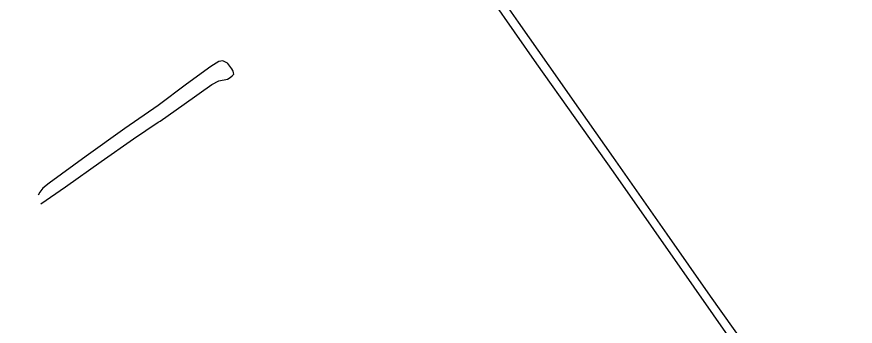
# Model space of a CAD drawing. Header units: millimetres. Extents: x 152904052 to 153933663, y 538271515 to 539240469.
# Drawn here: x 153555842 to 153558791, y 539076686 to 539077776 of the extents above; entities that cross this region are included whole.
import ezdxf

# ---------------------------------------------------------------- set-up
doc = ezdxf.new("R2010")
doc.units = ezdxf.units.MM
doc.layers.add('BORD', color=7, linetype='Continuous')

msp = doc.modelspace()

# ---------------------------------------------------------------- linework, layer by layer
at = {"layer": 'BORD', "color": 133, "ltscale": 10, "flags": 128}
for points in [[(153555625.9, 539080533.7), (153555778.9, 539080315.8), (153556067.7, 539079902.3), (153556358.5, 539079486), (153556594.8, 539079148.1), (153556810.4, 539078840.2), (153557097.4, 539078431.8), (153557260.1, 539078199.8), (153557434.8, 539077950.2), (153557670.4, 539077610.5), (153557939.3, 539077229.7), (153558222.9, 539076823.8), (153558496, 539076434.2), (153558777.7, 539076032.4)], [(153558804.5, 539076048.4), (153558631, 539076295), (153558516.8, 539076457.5), (153558405.9, 539076617.1), (153558281.9, 539076792.7), (153558129.1, 539077011), (153558039.1, 539077139.4), (153557940.5, 539077280.4), (153557818.6, 539077454.5), (153557714.4, 539077603.9), (153557606.3, 539077757.7), (153557525, 539077875.3)], [(153555926.1, 539077117.2), (153556013.3, 539077177.7), (153556138.3, 539077266.4), (153556252.6, 539077346), (153556339.5, 539077404.7), (153556346.3, 539077409.1), (153556430.7, 539077468.9), (153556527.7, 539077538.3), (153556552.2, 539077550.2), (153556583.7, 539077556.6), (153556592.5, 539077562.8), (153556599.9, 539077568.2), (153556605, 539077574.5), (153556604.7, 539077578.8), (153556602.6, 539077584.8), (153556601.8, 539077587.3), (153556598, 539077592.8), (153556584.1, 539077611.7), (153556582.7, 539077612.7), (153556566.4, 539077621.3), (153556553.2, 539077619.2), (153556524.3, 539077601.2), (153556439.2, 539077539.5), (153556338.8, 539077464), (153556221.7, 539077382.8), (153556086.4, 539077285.7), (153555955.6, 539077190.9), (153555934, 539077172.6), (153555922.9, 539077158.4), (153555917.1, 539077147.8)]]:
    msp.add_lwpolyline(points, dxfattribs=at)

doc.saveas('drawing.dxf')
